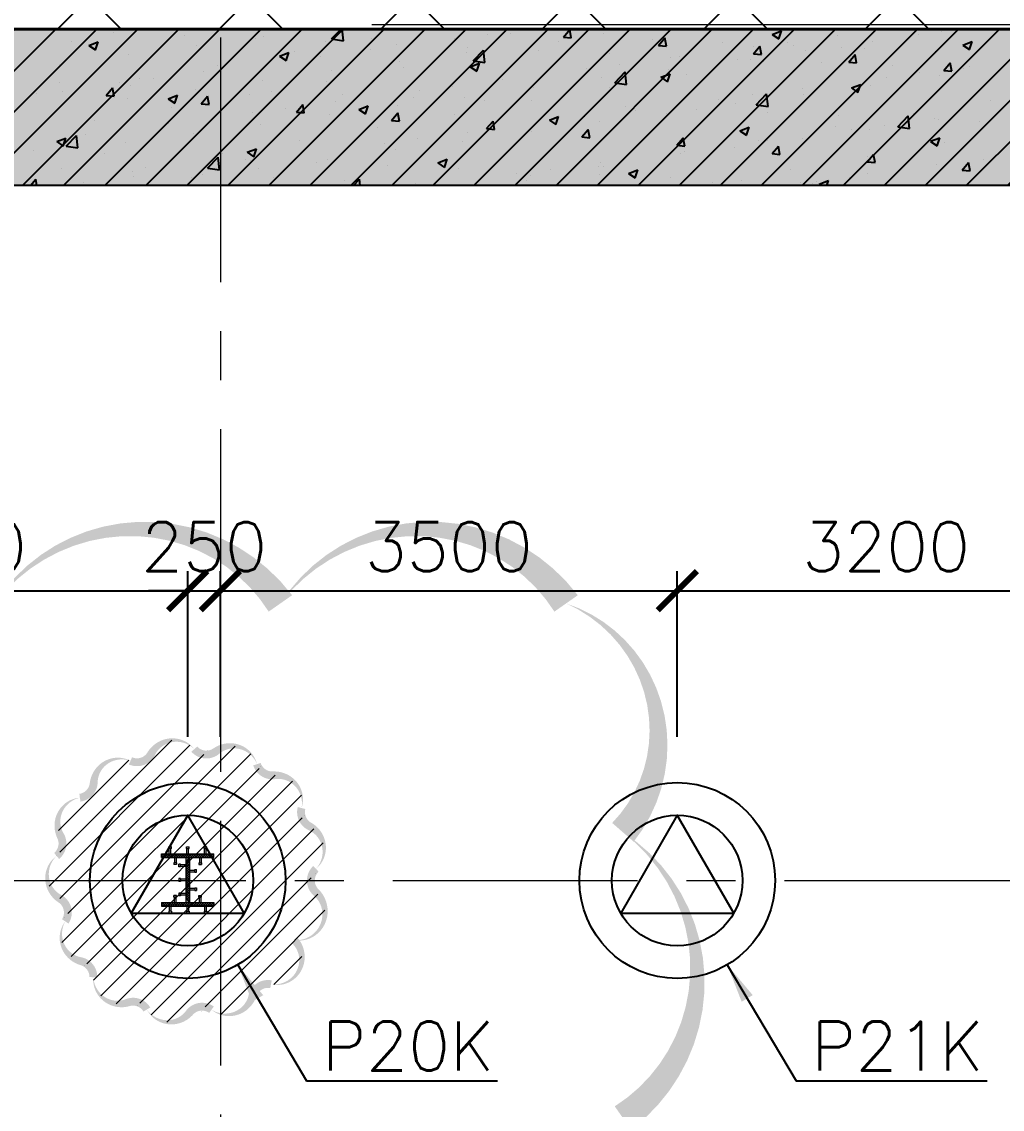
# Model space of a CAD drawing. Header units: millimetres. Extents: x -346728 to 1320345, y -537202 to -385966.
# Drawn here: x 205017 to 212528, y -418418 to -410089 of the extents above; entities that cross this region are included whole.
import ezdxf
from ezdxf.xclip import XClip

# ---------------------------------------------------------------- set-up
doc = ezdxf.new("R2010")
doc.units = ezdxf.units.MM
doc.header["$LTSCALE"] = 100
doc.header["$XCLIPFRAME"] = 2
doc.linetypes.add('DASHED2', pattern=[0.375, 0.25, -0.125])
doc.linetypes.add('X1326_GLB$0$CENTER', pattern=[2, 1.25, -0.25, 0.25, -0.25])
for name, color, linetype, lineweight in [('0 T TEXT', 7, 'Continuous', 13), ('A-giao thong', 8, 'Continuous', 15), ('KCMANH', 8, 'Continuous', 13), ('KINGPOST', 5, 'Continuous', 20), ('X1326_GLB$0$A-tim', 8, 'X1326_GLB$0$CENTER', 9)]:
    doc.layers.add(name, color=color, linetype=linetype, lineweight=lineweight)
doc.layers.add('CL load', color=1, linetype='Continuous', plot=False)
for name, color, linetype in [('hach', 253, 'Continuous'), ('PILE MARK', 8, 'Continuous'), ('PL', 3, 'Continuous'), ('W2', 4, 'Continuous'), ('XR_1326_csPL$0$hach', 253, 'Continuous'), ('XR_1326_csPL$0$W2', 4, 'Continuous')]:
    doc.layers.add(name, color=color, linetype=linetype)
doc.styles.add('simplex', font='simplex.shx')
doc.styles.add('TOAN - FONT ARIAL', font='Arial_1.ttf', dxfattribs={"width": 0.8})
doc.dimstyles.new('100', dxfattribs={"dimscale": 150, "dimtxt": 2.5, "dimasz": 2, "dimexe": 1, "dimexo": 1, "dimgap": 1, "dimtad": 1, "dimdec": 0, "dimzin": 0, "dimdsep": 46, "dimtxsty": 'simplex', "dimblk": 'ARCHTICK', "dimcen": 1, "dimdle": 1, "dimclrd": 256, "dimclre": 256, "dimclrt": 6, "dimadec": 0, "dimazin": 0, "dimtfac": 1, "dimtdec": 0, "dimtix": 1, "dimtmove": 2, "dimatfit": 3, "dimfxl": 1, "dimtolj": 1, "dimtzin": 0, "dimarcsym": 0})
doc.dimstyles.new('KC1-5 3', dxfattribs={"dimscale": 400, "dimtxt": 2, "dimasz": 1, "dimexe": 1, "dimexo": 0, "dimgap": 0.5, "dimtad": 1, "dimdec": 0, "dimlfac": 0.041667, "dimzin": 0, "dimdsep": 46, "dimtxsty": 'TOAN - FONT ARIAL', "dimblk": 'ARCHTICK', "dimcen": 1, "dimdle": 1, "dimclrd": 7, "dimclre": 7, "dimclrt": 7, "dimadec": 0, "dimazin": 0, "dimtfac": 1, "dimtdec": 0, "dimtix": 1, "dimtmove": 2, "dimatfit": 3, "dimfxl": 750, "dimtvp": 0.833333, "dimtolj": 1, "dimtzin": 0, "dimarcsym": 0})
pattern_1 = [(45, (188543.33, 11377564.439), (-8.980256121, 8.980256121), []), (135, (188543.33, 11377564.439), (-8.980256121, -8.980256121), [])]

# ---------------------------------------------------------------- blocks, each defined once
blk = doc.blocks.new('_ArchTick')
at = {"color": 0, "linetype": 'ByBlock', "const_width": 0.15}
blk.add_lwpolyline([(-0.5, -0.5), (0.5, 0.5)], dxfattribs=at)
blk = doc.blocks.new('*D341')
at = {"layer": 'CL load', "lineweight": -2, "transparency": 16777216}
for p, q in [((202538.5, -415566.6), (202538.5, -414296.7)), ((206288.5, -415566.6), (206288.5, -414296.7)), ((202388.5, -414446.7), (206438.5, -414446.7))]:
    blk.add_line(p, q, dxfattribs=at)
at = {"layer": 'DEFPOINTS', "color": 0, "transparency": 16777216}
for p in [(206288.5, -414446.7), (202538.5, -415716.6, 0), (206288.5, -415716.6)]:
    blk.add_point(p, dxfattribs=at)
at = {"layer": 'CL load', "lineweight": -2, "transparency": 16777216, "xscale": 300, "yscale": 300, "zscale": 300, "rotation": 180}
blk.add_blockref('_ArchTick', (202538.5, -414446.7), dxfattribs=at)
at = {"layer": 'CL load', "lineweight": -2, "transparency": 16777216, "xscale": 300, "yscale": 300, "zscale": 300}
blk.add_blockref('_ArchTick', (206288.5, -414446.7), dxfattribs=at)
at = {"layer": 'CL load', "color": 6, "transparency": 16777216, "insert": (204413.5, -414109.2), "char_height": 375, "attachment_point": 5, "style": 'simplex'}
blk.add_mtext('\\A1;3750', dxfattribs=at)
blk = doc.blocks.new('*D342')
at = {"layer": 'CL load', "lineweight": -2, "transparency": 16777216}
for p, q in [((206288.5, -415566.6), (206288.5, -414296.7)), ((206538.5, -415566.6), (206538.5, -414296.7)), ((206288.5, -414446.7), (205988.5, -414446.7)), ((206288.5, -414446.7), (206538.5, -414446.7)), ((206538.5, -414446.7), (206838.5, -414446.7))]:
    blk.add_line(p, q, dxfattribs=at)
at = {"layer": 'DEFPOINTS', "color": 0, "transparency": 16777216}
for p in [(206538.5, -414446.7), (206288.5, -415716.6, 0), (206538.5, -415716.6, 0)]:
    blk.add_point(p, dxfattribs=at)
at = {"layer": 'CL load', "lineweight": -2, "transparency": 16777216, "xscale": 300, "yscale": 300, "zscale": 300}
blk.add_blockref('_ArchTick', (206288.5, -414446.7), dxfattribs=at)
at = {"layer": 'CL load', "lineweight": -2, "transparency": 16777216, "xscale": 300, "yscale": 300, "zscale": 300, "rotation": 180}
blk.add_blockref('_ArchTick', (206538.5, -414446.7), dxfattribs=at)
at = {"layer": 'CL load', "color": 6, "transparency": 16777216, "insert": (206413.5, -414109.2), "char_height": 375, "attachment_point": 5, "style": 'simplex'}
blk.add_mtext('\\A1;250', dxfattribs=at)
blk = doc.blocks.new('*D343')
at = {"layer": 'CL load', "lineweight": -2, "transparency": 16777216}
for p, q in [((206538.5, -415566.6), (206538.5, -414296.7)), ((210038.5, -415566.6), (210038.5, -414296.7)), ((206388.5, -414446.7), (210188.5, -414446.7))]:
    blk.add_line(p, q, dxfattribs=at)
at = {"layer": 'DEFPOINTS', "color": 0, "transparency": 16777216}
for p in [(210038.5, -414446.7), (206538.5, -415716.6, 0), (210038.5, -415716.6, 0)]:
    blk.add_point(p, dxfattribs=at)
at = {"layer": 'CL load', "lineweight": -2, "transparency": 16777216, "xscale": 300, "yscale": 300, "zscale": 300, "rotation": 180}
blk.add_blockref('_ArchTick', (206538.5, -414446.7), dxfattribs=at)
at = {"layer": 'CL load', "lineweight": -2, "transparency": 16777216, "xscale": 300, "yscale": 300, "zscale": 300}
blk.add_blockref('_ArchTick', (210038.5, -414446.7), dxfattribs=at)
at = {"layer": 'CL load', "color": 6, "transparency": 16777216, "insert": (208288.5, -414109.2), "char_height": 375, "attachment_point": 5, "style": 'simplex'}
blk.add_mtext('\\A1;3500', dxfattribs=at)
blk = doc.blocks.new('*D344')
at = {"layer": 'CL load', "lineweight": -2, "transparency": 16777216}
for p, q in [((210038.5, -415566.6), (210038.5, -414296.7)), ((213238.6, -415566.6), (213238.6, -414296.7)), ((209888.5, -414446.7), (213388.6, -414446.7))]:
    blk.add_line(p, q, dxfattribs=at)
at = {"layer": 'DEFPOINTS', "color": 0, "transparency": 16777216}
for p in [(213238.6, -414446.7), (210038.5, -415716.6, 0), (213238.6, -415716.6)]:
    blk.add_point(p, dxfattribs=at)
at = {"layer": 'CL load', "lineweight": -2, "transparency": 16777216, "xscale": 300, "yscale": 300, "zscale": 300, "rotation": 180}
blk.add_blockref('_ArchTick', (210038.5, -414446.7), dxfattribs=at)
at = {"layer": 'CL load', "lineweight": -2, "transparency": 16777216, "xscale": 300, "yscale": 300, "zscale": 300}
blk.add_blockref('_ArchTick', (213238.6, -414446.7), dxfattribs=at)
at = {"layer": 'CL load', "color": 6, "transparency": 16777216, "insert": (211638.5, -414109.2), "char_height": 375, "attachment_point": 5, "style": 'simplex'}
blk.add_mtext('\\A1;3200', dxfattribs=at)
blk = doc.blocks.new('LVL-KHUNGTEN')
blk.add_lwpolyline([(61072.9, 41092.8), (119123.5, 41092.8), (119123.5, 61.9), (61072.9, 61.9)], close=True)
blk = doc.blocks.new('mb duong hh')
at = {"layer": '0 T TEXT', "color": 8, "linetype": 'DASHED2', "ltscale": 300}
blk.add_lwpolyline([(75940.4, 34596), (80501.3, 41668.4), (80490.6, 88860.9), (75484.3, 93867.7), (-20031.1, 93859.7), (-33609.9, 75885.4), (-26182.1, 55954.7), (-6300, 2611.9), (0, 0)], close=True, dxfattribs=at)
blk = doc.blocks.new('MB HANG RAO TAM')
h = blk.add_hatch()
h.set_pattern_fill('ANSI37', color=8, scale=7000, style=0)
h.set_pattern_definition([(45, (527887.4, 631399.9), (-618.7184, 618.7184), []), (135, (527887.4, 631399.9), (-618.7184, -618.7184), [])])
h.paths.add_polyline_path([(89794.4, 74797.3), (94796.1, 69797.5), (94804.4, 22611.4), (90245.7, 15544.4), (52522.9, -1634.2), (34323.7, -9922), (14325.3, -19029.1), (8025.5, -16417.2), (-19266.6, 56832.4), (-5687.5, 74797.3), (41806.4, 74797.3), (65796.9, 74797.3)], flags=16)
h.paths.add_polyline_path([(-17292.9, 40146.4), (-15159.6, 40937.9), (-12777.2, 34516.3), (-15127.1, 33730), (-10493, 20001.4), (4783.5, -19372.9), (12547.7, -21453), (91489.9, 14752.5), (95487.5, 20873.6), (95619.7, 46027.1), (95769.8, 74597), (91824.5, 78101.1), (52350.1, 76925.8), (14008, 75822.4), (-9258.6, 75871.1), (-23843.7, 71026.8), (-24251.1, 60760)])
at = {"layer": 'XR_1326_csPL$0$W2', "color": 7, "ltscale": 0.5, "elevation": 0}
blk.add_lwpolyline([(8025.5, -16417.2), (14325.3, -19029.1), (90245.7, 15544.4), (94804.4, 22611.4), (94796.1, 69797.5), (89794.4, 74797.3), (-5687.5, 74797.3), (-19266.6, 56832.4)], close=True, dxfattribs=at)
blk = doc.blocks.new('KP50 TOI SAN L1')
at = {"ltscale": 0.1}
h = blk.add_hatch(color=3, dxfattribs=at)
h.dxf.hatch_style = 1
h.paths.add_polyline_path([(14.4, 171.2), (-14.4, 171.2), (-14.4, 142.4)])
h.paths.add_polyline_path([(-14.4, -142.4), (-14.4, -171.2), (14.4, -171.2)])
at = {"layer": 'KCMANH', "linetype": 'ByBlock'}
h = blk.add_hatch(dxfattribs=at)
h.set_pattern_fill('ANSI37', color=3, scale=4, style=0)
h.set_pattern_definition(pattern_1)
h.paths.add_polyline_path([(-200, 200), (-200, 171.2), (200, 171.2), (200, 200)])
h = blk.add_hatch(dxfattribs=at)
h.set_pattern_fill('ANSI37', color=3, scale=4, style=0)
h.set_pattern_definition([(45, (188728.93, 11377564.439), (-8.980256121, 8.980256121), []), (135, (188728.93, 11377564.439), (-8.980256121, -8.980256121), [])])
h.paths.add_polyline_path([(14.4, 171.2), (-14.4, 142.4), (-14.4, -142.4), (14.4, -171.2)])
h = blk.add_hatch(dxfattribs=at)
h.set_pattern_fill('ANSI37', color=3, scale=4, style=0)
h.set_pattern_definition(pattern_1)
h.paths.add_polyline_path([(-200, -171.2), (-200, -200), (200, -200), (200, -171.2)])
for p, q in [((-125.2, 252.8), (-146, 252.8)), ((-146, 240), (-146, 252.8)), ((-125.2, 240), (-125.2, 252.8)), ((-10.4, 252.8), (10.4, 252.8)), ((-10.4, 240), (-10.4, 252.8)), ((10.4, 240), (10.4, 252.8)), ((125.2, 252.8), (146, 252.8)), ((125.2, 240), (125.2, 252.8)), ((146, 240), (146, 252.8)), ((-125.2, 240), (-146, 240)), ((-142, 200), (-142, 240)), ((-129.2, 200), (-129.2, 240)), ((-102, 171.2), (-102, 131.2)), ((-89.2, 171.2), (-89.2, 131.2)), ((-10.4, 240), (10.4, 240)), ((-6.4, 200), (-6.4, 240)), ((6.4, 200), (6.4, 240)), ((89.2, 171.2), (89.2, 131.2)), ((102, 171.2), (102, 131.2)), ((125.2, 240), (146, 240)), ((129.2, 200), (129.2, 240)), ((142, 200), (142, 240)), ((-85.2, 131.2), (-106, 131.2)), ((-106, 131.2), (-106, 118.4)), ((-85.2, 118.4), (-106, 118.4)), ((-85.2, 131.2), (-85.2, 118.4)), ((-67.2, 99.6), (-67.2, 120.4)), ((-54.4, 120.4), (-67.2, 120.4)), ((-54.4, 99.6), (-67.2, 99.6)), ((-54.4, 99.6), (-54.4, 120.4)), ((-14.4, 116.4), (-54.4, 116.4)), ((-14.4, 103.6), (-54.4, 103.6)), ((85.2, 131.2), (106, 131.2)), ((85.2, 131.2), (85.2, 118.4)), ((85.2, 118.4), (106, 118.4)), ((106, 131.2), (106, 118.4)), ((-67.2, 10.4), (-67.2, -10.4)), ((-54.4, 10.4), (-67.2, 10.4)), ((-54.4, 10.4), (-54.4, -10.4)), ((-14.4, 6.4), (-54.4, 6.4)), ((14.4, 76.4), (54.4, 76.4)), ((14.4, 63.6), (54.4, 63.6)), ((54.4, 59.6), (54.4, 80.4)), ((54.4, 80.4), (67.2, 80.4)), ((54.4, 59.6), (67.2, 59.6)), ((67.2, 59.6), (67.2, 80.4)), ((-54.4, -10.4), (-67.2, -10.4)), ((-14.4, -6.4), (-54.4, -6.4)), ((14.4, -63.6), (54.4, -63.6)), ((14.4, -76.4), (54.4, -76.4)), ((54.4, -59.6), (54.4, -80.4)), ((54.4, -59.6), (67.2, -59.6)), ((54.4, -80.4), (67.2, -80.4)), ((67.2, -59.6), (67.2, -80.4)), ((-85.2, -118.4), (-106, -118.4)), ((-106, -131.2), (-106, -118.4)), ((-85.2, -131.2), (-106, -131.2)), ((-102, -171.2), (-102, -131.2)), ((-89.2, -171.2), (-89.2, -131.2)), ((-85.2, -131.2), (-85.2, -118.4)), ((-67.2, -99.6), (-67.2, -120.4)), ((-54.4, -99.6), (-67.2, -99.6)), ((-54.4, -120.4), (-67.2, -120.4)), ((-54.4, -99.6), (-54.4, -120.4)), ((-14.4, -103.6), (-54.4, -103.6)), ((-14.4, -116.4), (-54.4, -116.4)), ((85.2, -118.4), (106, -118.4)), ((85.2, -131.2), (85.2, -118.4)), ((85.2, -131.2), (106, -131.2)), ((89.2, -171.2), (89.2, -131.2)), ((102, -171.2), (102, -131.2)), ((106, -131.2), (106, -118.4)), ((-125.2, -240), (-146, -240)), ((-146, -240), (-146, -252.8)), ((-142, -200), (-142, -240)), ((-129.2, -200), (-129.2, -240)), ((-125.2, -240), (-125.2, -252.8)), ((-10.4, -240), (10.4, -240)), ((-10.4, -240), (-10.4, -252.8)), ((-6.4, -200), (-6.4, -240)), ((6.4, -200), (6.4, -240)), ((10.4, -240), (10.4, -252.8)), ((125.2, -240), (146, -240)), ((125.2, -240), (125.2, -252.8)), ((129.2, -200), (129.2, -240)), ((142, -200), (142, -240)), ((146, -240), (146, -252.8)), ((-125.2, -252.8), (-146, -252.8)), ((-10.4, -252.8), (10.4, -252.8)), ((125.2, -252.8), (146, -252.8))]:
    blk.add_line(p, q, dxfattribs=at)
at = {"layer": 'KCMANH', "color": 3, "linetype": 'ByBlock'}
blk.add_line((-200, 200), (200, 200), dxfattribs=at)
at = {"layer": 'KINGPOST', "color": 3, "linetype": 'ByBlock'}
for p, q in [((-200, 171.2), (-200, 200)), ((-200, 171.2), (200, 171.2)), ((-14.4, 171.2), (-14.4, -171.2)), ((-14.4, 142.4), (14.4, 171.2)), ((14.4, 171.2), (14.4, -171.2)), ((200, 171.2), (200, 200)), ((-14.4, -142.4), (14.4, -171.2)), ((-200, -171.2), (200, -171.2)), ((-200, -171.2), (-200, -200)), ((-200, -200), (200, -200)), ((200, -171.2), (200, -200))]:
    blk.add_line(p, q, dxfattribs=at)
at = {"layer": 'KINGPOST', "color": 6, "linetype": 'ByBlock'}
blk.add_lwpolyline([(-14.4, 0), (14.4, 0)], dxfattribs=at)
blk = doc.blocks.new('B1 Kingpost Layout Plan1')
at = {"layer": 'KCMANH', "linetype": 'ByBlock'}
blk.add_blockref('KP50 TOI SAN L1', (55924.8, -1896.4, 0), dxfattribs=at)

msp = doc.modelspace()

# ---------------------------------------------------------------- hatches: boundary and pattern name
at = {"ltscale": 0.1}
h = msp.add_hatch(color=3, dxfattribs=at)
h.dxf.hatch_style = 1
h.paths.add_polyline_path([(206302.9, -416495.4), (206274.1, -416495.4), (206274.1, -416524.2)])
h.paths.add_polyline_path([(206274.1, -416809), (206274.1, -416837.8), (206302.9, -416837.8)])
at = {"layer": 'A-giao thong', "transparency": 33554572}
h = msp.add_hatch(dxfattribs=at)
h.set_pattern_fill('ANSI31', color=256, scale=1000)
h.set_pattern_definition([(45, (167939.53, -513923.21), (-88.38835, 88.38835), [])])
edge = h.paths.add_edge_path()
edge.add_arc((207133.6, -416430.9), 200.1, 313.189, 423.189)
edge.add_arc((207279.4, -416142.4), 123.2, 165.32463, 243.189, ccw=False)
edge.add_arc((206966.5, -416060.4), 200.3, 345.32463, 455.32463)
edge.add_arc((206936.4, -415738.3), 123.2, 197.45235, 275.32463, ccw=False)
edge.add_arc((206627.9, -415835.3), 200.2, 17.45235, 127.45235)
edge.add_arc((206431.2, -415578.5), 123.2, 221.33742, 307.45235, ccw=False)
edge.add_arc((206186.2, -415794.1), 203.2, 41.33742, 151.33742)
edge.add_arc((205899.8, -415637.5), 123.2, 245.97207, 331.33742, ccw=False)
edge.add_arc((205768.1, -415933), 200.3, 65.97207, 175.97207)
edge.add_arc((205445.5, -415910.2), 123.2, 278.09941, 355.97207, ccw=False)
edge.add_arc((205491, -416230.5), 200.3, 98.09941, 208.09941)
edge.add_arc((205205.7, -416382.9), 123.2, -50.51419, 28.09941, ccw=False)
edge.add_arc((205411.6, -416632.8), 200.7, 129.48581, 239.48581)
edge.add_arc((205247.2, -416911.8), 123.2, -33.38585, 59.48581, ccw=False)
edge.add_arc((205517.1, -417089.7), 200.1, 146.61415, 256.61415)
edge.add_arc((205442.3, -417404.2), 123.2, -1.25134, 76.61415, ccw=False)
edge.add_arc((205765.7, -417411.3), 200.3, 178.74866, 288.74866)
edge.add_arc((205869.7, -417717.6), 123.2, 30.87684, 108.74866, ccw=False)
edge.add_arc((206147.3, -417551.6), 200.2, 210.87684, 320.87684)
edge.add_arc((206398.2, -417755.7), 123.2, 54.01227, 140.87684, ccw=False)
edge.add_arc((206589.9, -417491.7), 203.1, 234.01227, 344.01227)
edge.add_arc((206903.6, -417581.6), 123.2, 79.39644, 164.01227, ccw=False)
edge.add_arc((206963.1, -417263.6), 200.3, 259.39644, 404.1286)
edge.add_arc((207128, -416913.3), 212, 264.27964, 407.39823)
edge.add_arc((207354.9, -416666.6), 123.2, 133.189, 227.39823, ccw=False)
at = {"layer": 'hach'}
h = msp.add_hatch(dxfattribs=at)
h.set_pattern_fill('ANSI31', color=256, scale=70)
h.set_pattern_definition([(45, (121918.56, -508591.22), (-157.15448, 157.15448), [])])
h.paths.add_polyline_path([(142200.7, -410142.2), (128621.2, -428107.5), (155914.1, -501359), (162214.1, -503970.9), (238136.4, -469396.6), (242695.2, -462329.4), (242687.2, -415142.7), (237685.1, -410142.2)])
h.paths.add_polyline_path([(142797.9, -411342.2), (129975.7, -428305.7), (156856.2, -500450.6), (162191.6, -502662.6), (237318.8, -468450.4), (241495.1, -461976.1), (241487, -415639.4), (237188.2, -411342.2)], flags=16)
h = msp.add_hatch(dxfattribs=at)
h.set_pattern_fill('AR-CONC', color=256, scale=4)
h.set_pattern_definition([(50, (121918.56, -508591.2), (728.7387, -63.7563), [76.2, -838.2]), (355, (121918.56, -508591.2), (-140.9737, 764.2274), [60.96, -670.5623]), (100.45144, (121979.3, -508596.54), (587.765, 700.471), [64.76, -712.361]), (46.1842, (121918.6, -508388), (1084.316, -168.1693), [114.3, -1257.3]), (96.63556, (122008.9, -508402), (949.6165, 989.7045), [97.14, -1068.5424]), (351.18415, (121918.6, -508388), (949.6165, 989.7045), [91.44, -1005.839]), (21, (122020.16, -508438.8), (606.4576, -409.0608), [76.2, -838.2]), (326, (122020.16, -508438.8), (247.208, 736.752), [60.96, -670.56]), (71.45144, (122070.7, -508472.9), (853.6657, 327.691), [64.76, -712.3598]), (37.5, (121918.56, -508591.22), (12.3544, 338.22016), [0, -662.432, 0, -680.72, 0, -673.1]), (7.5, (121918.56, -508591.22), (267.27865, 400.7223), [0, -388.112, 0, -647.192, 0, -256.54]), (327.5, (121692, -508591.22), (542.3624, -22.91498), [0, -254, 0, -792.48, 0, -1051.56]), (317.5, (121590.4, -508591.2), (592.5167, 101.706), [0, -330.2, 0, -526.288, 0, -746.76])])
h.paths.add_polyline_path([(142200.7, -410142.2), (128621.2, -428107.5), (155914.1, -501359), (162214.1, -503970.9), (238136.4, -469396.6), (242695.2, -462329.4), (242687.2, -415142.7), (237685.1, -410142.2)])
h.paths.add_polyline_path([(142797.9, -411342.2), (129975.7, -428305.7), (156856.2, -500450.6), (162191.6, -502662.6), (237318.8, -468450.4), (241495.1, -461976.1), (241487, -415639.4), (237188.2, -411342.2)], flags=16)

# ---------------------------------------------------------------- linework, layer by layer
at = {"elevation": -1404.9}
msp.add_lwpolyline([(182924.9, -414544, 0, 218.9, -0.520567), (185113.4, -414544, 0, 218.9, -0.520567), (187301.9, -414544, 0, 218.9, -0.520567), (189490.4, -414544, 0, 218.9, -0.520567), (191678.9, -414544, 0, 218.9, -0.520567), (193867.4, -414544, 0, 218.9, -0.520567), (196055.9, -414544, 0, 218.9, -0.520567), (198244.5, -414544, 0, 218.9, -0.520567), (200433, -414544, 0, 218.9, -0.520567), (202621.5, -414544, 0, 218.9, -0.520567), (204810, -414544, 0, 218.9, -0.520567), (206998.5, -414544, 0, 218.9, -0.520567), (209187, -414544, 0, 218.9, -0.520567), (209622.4, -416297.2, 0, 218.9, -0.520567), (209622.4, -418485.7, 0, 218.9, -0.520567), (209622.4, -420674.2, 0, 218.9, -0.520567), (209622.4, -422862.7, 0, 218.9, -0.520567), (209622.4, -425051.2, 0, 218.9, -0.520567), (209622.4, -427239.7, 0, 218.9, -0.520567), (209622.4, -429428.2, 0, 218.9, -0.520567)], format="xyseb", dxfattribs=at)
at = {"color": 5, "elevation": -2718.3}
msp.add_lwpolyline([(207270.6, -416576.8, 0, 60, 0.520567), (207223.9, -416252.3, 60, 60, -0.353453), (207160.3, -416111.2, 0, 60, 0.520567), (206947.9, -415860.9, 60, 60, -0.353492), (206818.9, -415775.2, 0, 60, 0.520567), (206506.1, -415676.3, 60, 60, -0.39449), (206338.7, -415659.9, 0, 60, 0.520567), (206007.9, -415696.6, 60, 60, -0.390715), (205849.6, -415750, 0, 60, 0.520567), (205568.3, -415918.9, 60, 60, -0.353493), (205462.8, -416032.2, 0, 60, 0.520567), (205314.3, -416324.9, 60, 60, -0.357135), (205284, -416478, 0, 60, 0.520567), (205309.7, -416805.7, 60, 60, -0.428971), (205350, -416979.6, 0, 60, 0.520567), (205470.8, -417284.4, 60, 60, -0.353458), (205565.4, -417406.9, 0, 60, 0.520567), (205830.1, -417601, 60, 60, -0.353489), (205975.4, -417654.4, 0, 60, 0.520567), (206302.6, -417678, 60, 60, -0.398275), (206470.5, -417656, 0, 60, 0.520567), (206785.2, -417547.6, 60, 60, -0.38695), (206926.3, -417460.5, 0, 60, 0.731435), (207106.9, -417124.2, 0, 60, 0.720683), (207271.5, -416757.2, 60, 60, -0.435898)], format="xyseb", close=True, dxfattribs=at)
at = {"layer": 'PL', "elevation": -1404.9}
for points in [[(205855.5, -416916.6), (206721.5, -416916.6), (206288.5, -416166.6)], [(205855.5, -416916.6), (206721.5, -416916.6), (206288.5, -416166.6)], [(209605.5, -416916.6), (210471.5, -416916.6), (210038.5, -416166.6)], [(209605.5, -416916.6), (210471.5, -416916.6), (210038.5, -416166.6)]]:
    msp.add_lwpolyline(points, close=True, dxfattribs=at)
at = {"layer": 'PL'}
for centre, radius in [((206288.5, -416666.6, -1404.9), 750), ((206288.5, -416666.6, -1404.9), 750), ((210038.5, -416666.6, -1404.9), 750), ((210038.5, -416666.6, -1404.9), 750), ((206288.5, -416666.6, -1404.9), 500), ((206288.5, -416666.6, -1404.9), 500), ((210038.5, -416666.6, -1404.9), 500), ((210038.5, -416666.6, -1404.9), 500)]:
    msp.add_circle(centre, radius, dxfattribs=at)
at = {"layer": 'W2', "ltscale": 0.5, "elevation": -1404.9}
for points in [[(142200.7, -410142.2), (128621.2, -428107.5), (155914.1, -501359), (162214.1, -503970.9), (238136.4, -469396.6), (242695.2, -462329.4), (242686.9, -415142.1), (237685.1, -410142.2)], [(142797.9, -411342.2), (129975.7, -428305.7), (156856.2, -500450.6), (162191.6, -502662.6), (237318.8, -468450.4), (241495.1, -461976.1), (241487, -415639.4), (237188.2, -411342.2)]]:
    msp.add_lwpolyline(points, close=True, dxfattribs=at)
at = {"layer": 'X1326_GLB$0$A-tim', "ltscale": 15}
for p, q in [((206538.5, -398208.6, -1404.9), (206538.5, -512162.7, -1404.9)), ((120859.5, -416666.6, -1404.9), (255546, -416666.6, -1404.9))]:
    msp.add_line(p, q, dxfattribs=at)
at = {"layer": 'XR_1326_csPL$0$hach', "color": 250}
for p, q in [((204080.8, -411342.2, -1404.9), (205280.8, -410142.2, -1404.9)), ((204395.1, -411342.2, -1404.9), (205595.1, -410142.2, -1404.9)), ((204709.4, -411342.2, -1404.9), (205909.4, -410142.2, -1404.9)), ((205023.7, -411342.2, -1404.9), (206223.7, -410142.2, -1404.9)), ((205178, -410152, -1404.9), (205178, -410152, -1404.9)), ((205338, -411342.2, -1404.9), (206538, -410142.2, -1404.9)), ((205652.3, -411342.2, -1404.9), (206852.3, -410142.2, -1404.9)), ((205720.4, -410174.9, -1404.9), (205720.4, -410174.9, -1404.9)), ((205966.6, -411342.2, -1404.9), (207166.6, -410142.2, -1404.9)), ((206036.5, -410154.2, -1404.9), (206036.5, -410154.2, -1404.9)), ((206262.8, -410197.8, -1404.9), (206262.8, -410197.8, -1404.9)), ((206281, -411342.2, -1404.9), (207481, -410142.2, -1404.9)), ((206595.3, -411342.2, -1404.9), (207795.3, -410142.2, -1404.9)), ((206805.1, -410220.7, -1404.9), (206805.1, -410220.7, -1404.9)), ((206871.1, -410202.1, -1404.9), (206871.1, -410202.1, -1404.9)), ((206909.6, -411342.2, -1404.9), (208109.6, -410142.2, -1404.9)), ((207223.9, -411342.2, -1404.9), (208423.9, -410142.2, -1404.9)), ((207390.8, -410219.8, -1404.9), (207465.3, -410142.2, -1404.9)), ((207390.8, -410219.8, -1404.9), (207481.1, -410233.8, -1404.9)), ((207481.1, -410233.8, -1404.9), (207470.5, -410142.2, -1404.9)), ((207538.2, -411342.2, -1404.9), (208738.2, -410142.2, -1404.9)), ((207700, -410218.1, -1404.9), (207700, -410218.1, -1404.9)), ((207852.5, -411342.2, -1404.9), (209052.5, -410142.2, -1404.9)), ((208166.8, -411342.2, -1404.9), (209366.8, -410142.2, -1404.9)), ((208218, -410153, -1404.9), (208218, -410153, -1404.9)), ((208330.8, -410217.7, -1404.9), (208330.8, -410217.7, -1404.9)), ((208437.1, -410143.6, -1404.9), (208438.3, -410142.2, -1404.9)), ((208437.1, -410143.6, -1404.9), (208497.8, -410148.9, -1404.9)), ((208481.1, -411342.2, -1404.9), (209681.1, -410142.2, -1404.9)), ((208497.8, -410148.9, -1404.9), (208496.6, -410142.2, -1404.9)), ((208585.1, -410184.2, -1404.9), (208585.1, -410184.2, -1404.9)), ((208760.4, -410175.9, -1404.9), (208760.4, -410175.9, -1404.9)), ((208795.4, -411342.2, -1404.9), (209995.4, -410142.2, -1404.9)), ((209109.7, -411342.2, -1404.9), (210309.7, -410142.2, -1404.9)), ((209165.9, -410207.3, -1404.9), (209214.8, -410149, -1404.9)), ((209165.9, -410207.3, -1404.9), (209226.6, -410212.7, -1404.9)), ((209226.6, -410212.7, -1404.9), (209214.8, -410149, -1404.9)), ((209302.7, -410198.8, -1404.9), (209302.7, -410198.8, -1404.9)), ((209424, -411342.2, -1404.9), (210624, -410142.2, -1404.9)), ((209470.6, -410179.8, -1404.9), (209470.6, -410179.8, -1404.9)), ((209738.4, -411342.2, -1404.9), (210938.4, -410142.2, -1404.9)), ((209845.1, -410221.7, -1404.9), (209845.1, -410221.7, -1404.9)), ((209894.6, -410271.1, -1404.9), (209943.6, -410212.7, -1404.9)), ((209955.3, -410276.4, -1404.9), (209943.6, -410212.7, -1404.9)), ((210052.7, -411342.2, -1404.9), (211252.7, -410142.2, -1404.9)), ((210367, -411342.2, -1404.9), (211567, -410142.2, -1404.9)), ((210681.3, -411342.2, -1404.9), (211881.3, -410142.2, -1404.9)), ((210765.9, -410186.7, -1404.9), (210837.1, -410159.4, -1404.9)), ((210765.9, -410186.8, -1404.9), (210816.4, -410220.9, -1404.9)), ((210816.4, -410220.9, -1404.9), (210837, -410159.5, -1404.9)), ((210995.6, -411342.2, -1404.9), (212195.6, -410142.2, -1404.9)), ((211264.2, -410197, -1404.9), (211264.2, -410197, -1404.9)), ((211309.9, -411342.2, -1404.9), (212509.9, -410142.2, -1404.9)), ((211624.2, -411342.2, -1404.9), (212824.2, -410142.2, -1404.9)), ((211886.6, -410186.5, -1404.9), (211886.6, -410186.5, -1404.9)), ((211938.5, -411342.2, -1404.9), (213138.5, -410142.2, -1404.9)), ((212061.7, -410164.1, -1404.9), (212061.7, -410164.1, -1404.9)), ((212252.8, -411342.2, -1404.9), (213452.8, -410142.2, -1404.9)), ((205394.8, -410238.6, -1404.9), (205394.8, -410238.6, -1404.9)), ((205531.9, -410270.3, -1404.9), (205603, -410243, -1404.9)), ((205531.9, -410270.4, -1404.9), (205582.4, -410304.5, -1404.9)), ((205582.4, -410304.5, -1404.9), (205603, -410243.1, -1404.9)), ((206357.9, -410267.1, -1404.9), (206357.9, -410267.1, -1404.9)), ((207347.5, -410243.6, -1404.9), (207347.5, -410243.6, -1404.9)), ((207689.1, -410302.1, -1404.9), (207689.1, -410302.1, -1404.9)), ((207889.9, -410266.5, -1404.9), (207889.9, -410266.5, -1404.9)), ((208432.2, -410289.4, -1404.9), (208432.2, -410289.4, -1404.9)), ((208949, -410251.4, -1404.9), (208949, -410251.4, -1404.9)), ((209128.5, -410237.7, -1404.9), (209128.5, -410237.7, -1404.9)), ((209894.6, -410271.1, -1404.9), (209955.3, -410276.4, -1404.9)), ((210387.4, -410244.6, -1404.9), (210387.4, -410244.6, -1404.9)), ((210623.3, -410334.9, -1404.9), (210672.3, -410276.5, -1404.9)), ((210625.1, -410281.1, -1404.9), (210625.1, -410281.1, -1404.9)), ((210684, -410340.2, -1404.9), (210672.3, -410276.5, -1404.9)), ((210879.4, -410247.6, -1404.9), (210879.4, -410247.6, -1404.9)), ((210929.8, -410267.5, -1404.9), (210929.8, -410267.5, -1404.9)), ((211294, -410288.2, -1404.9), (211294, -410288.2, -1404.9)), ((211472.2, -410290.5, -1404.9), (211472.2, -410290.5, -1404.9)), ((211534, -410240.2, -1404.9), (211534, -410240.2, -1404.9)), ((212226, -410268.2, -1404.9), (212276.6, -410302.3, -1404.9)), ((212226.1, -410268.1, -1404.9), (212297.2, -410240.8, -1404.9)), ((212276.6, -410302.3, -1404.9), (212297.2, -410240.9, -1404.9)), ((205836.3, -410338.6, -1404.9), (205836.3, -410338.6, -1404.9)), ((206992, -410351.7, -1404.9), (207063.2, -410324.3, -1404.9)), ((206992, -410351.8, -1404.9), (207042.5, -410385.8, -1404.9)), ((207042.5, -410385.8, -1404.9), (207063.1, -410324.5, -1404.9)), ((207050, -410386.3, -1404.9), (207050, -410386.3, -1404.9)), ((207107.5, -410319.8, -1404.9), (207107.5, -410319.8, -1404.9)), ((207304.3, -410352.8, -1404.9), (207304.3, -410352.8, -1404.9)), ((208421.3, -410327.5, -1404.9), (208421.3, -410327.5, -1404.9)), ((208475.1, -410388, -1404.9), (208554.2, -410305.5, -1404.9)), ((208475.1, -410388, -1404.9), (208565.4, -410402, -1404.9)), ((208536, -410339.4, -1404.9), (208536, -410339.4, -1404.9)), ((208565.4, -410402, -1404.9), (208554.2, -410305.5, -1404.9)), ((208974.6, -410312.4, -1404.9), (208974.6, -410312.4, -1404.9)), ((209516.9, -410335.3, -1404.9), (209516.9, -410335.3, -1404.9)), ((209983.4, -410365.6, -1404.9), (209983.4, -410365.6, -1404.9)), ((210059.3, -410358.2, -1404.9), (210059.3, -410358.2, -1404.9)), ((210499.2, -410376.8, -1404.9), (210499.2, -410376.8, -1404.9)), ((210601.7, -410381.1, -1404.9), (210601.7, -410381.1, -1404.9)), ((210623.3, -410334.9, -1404.9), (210684.1, -410340.2, -1404.9)), ((211020.8, -410305.3, -1404.9), (211020.8, -410305.3, -1404.9)), ((211352.1, -410398.6, -1404.9), (211401.1, -410340.2, -1404.9)), ((211412.8, -410403.9, -1404.9), (211401, -410340.2, -1404.9)), ((212014.5, -410313.4, -1404.9), (212014.5, -410313.4, -1404.9)), ((205308.6, -410414.8, -1404.9), (205308.6, -410414.8, -1404.9)), ((206408.3, -410470.7, -1404.9), (206408.3, -410470.7, -1404.9)), ((206515, -410421.5, -1404.9), (206515, -410421.5, -1404.9)), ((207386.5, -410464.1, -1404.9), (207386.5, -410464.1, -1404.9)), ((207908.1, -410392.6, -1404.9), (207908.1, -410392.6, -1404.9)), ((207943.4, -410441.2, -1404.9), (207943.4, -410441.2, -1404.9)), ((208452.1, -410433.1, -1404.9), (208502.6, -410467.2, -1404.9)), ((208452.2, -410433, -1404.9), (208523.3, -410405.7, -1404.9)), ((208502.7, -410467.2, -1404.9), (208523.3, -410405.8, -1404.9)), ((209344.3, -410449.8, -1404.9), (209344.3, -410449.8, -1404.9)), ((209598.6, -410416.3, -1404.9), (209598.6, -410416.3, -1404.9)), ((209971.5, -410453, -1404.9), (209971.5, -410453, -1404.9)), ((210701.5, -410389.9, -1404.9), (210701.5, -410389.9, -1404.9)), ((211144, -410404, -1404.9), (211144, -410404, -1404.9)), ((211352.1, -410398.6, -1404.9), (211412.8, -410403.9, -1404.9)), ((211686.4, -410426.9, -1404.9), (211686.4, -410426.9, -1404.9)), ((212080.8, -410462.4, -1404.9), (212129.8, -410404, -1404.9)), ((212080.8, -410462.4, -1404.9), (212141.5, -410467.7, -1404.9)), ((212141.5, -410467.7, -1404.9), (212129.8, -410404, -1404.9)), ((212228.7, -410449.9, -1404.9), (212228.7, -410449.9, -1404.9)), ((212277.7, -410429.1, -1404.9), (212277.7, -410429.1, -1404.9)), ((205304, -410554.8, -1404.9), (205304, -410554.8, -1404.9)), ((205769.2, -410554.9, -1404.9), (205769.2, -410554.9, -1404.9)), ((205922.4, -410523.2, -1404.9), (205922.4, -410523.2, -1404.9)), ((206023.6, -410521.4, -1404.9), (206023.6, -410521.4, -1404.9)), ((206858.8, -410540.3, -1404.9), (206858.8, -410540.3, -1404.9)), ((207350.9, -410542.9, -1404.9), (207350.9, -410542.9, -1404.9)), ((208702.6, -410534.2, -1404.9), (208702.6, -410534.2, -1404.9)), ((209458.3, -410518, -1404.9), (209458.3, -410518, -1404.9)), ((209559.4, -410556.1, -1404.9), (209638.5, -410473.7, -1404.9)), ((209649.8, -410570.1, -1404.9), (209638.5, -410473.7, -1404.9)), ((209912.2, -410514.5, -1404.9), (209962.8, -410548.6, -1404.9)), ((209912.3, -410514.4, -1404.9), (209983.4, -410487.1, -1404.9)), ((209962.8, -410548.6, -1404.9), (209983.4, -410487.2, -1404.9)), ((210109, -410491.6, -1404.9), (210109, -410491.6, -1404.9)), ((211638.6, -410513.2, -1404.9), (211638.6, -410513.2, -1404.9)), ((211893, -410479.8, -1404.9), (211893, -410479.8, -1404.9)), ((212049.4, -410502.3, -1404.9), (212049.4, -410502.3, -1404.9)), ((205329.9, -410624.9, -1404.9), (205329.9, -410624.9, -1404.9)), ((205663.1, -410652.8, -1404.9), (205712.1, -410594.4, -1404.9)), ((205723.9, -410658.1, -1404.9), (205712.1, -410594.4, -1404.9)), ((205846.4, -410577.8, -1404.9), (205846.4, -410577.8, -1404.9)), ((206345.6, -410605.3, -1404.9), (206345.6, -410605.3, -1404.9)), ((206388.8, -410600.7, -1404.9), (206388.8, -410600.7, -1404.9)), ((206931.1, -410623.6, -1404.9), (206931.1, -410623.6, -1404.9)), ((208063.5, -410618.4, -1404.9), (208063.5, -410618.4, -1404.9)), ((208317.9, -410584.9, -1404.9), (208317.9, -410584.9, -1404.9)), ((208936.6, -410589.6, -1404.9), (208936.6, -410589.6, -1404.9)), ((209516.5, -410593.3, -1404.9), (209516.5, -410593.3, -1404.9)), ((209559.4, -410556.1, -1404.9), (209649.8, -410570.2, -1404.9)), ((210997, -410597.7, -1404.9), (210997, -410597.7, -1404.9)), ((211372.4, -410595.8, -1404.9), (211443.5, -410568.5, -1404.9)), ((211372.4, -410595.9, -1404.9), (211422.9, -410630, -1404.9)), ((211422.9, -410630, -1404.9), (211443.5, -410568.6, -1404.9)), ((211521.7, -410578.5, -1404.9), (211521.7, -410578.5, -1404.9)), ((205127.6, -410639.4, -1404.9), (205127.6, -410639.4, -1404.9)), ((205663.1, -410652.8, -1404.9), (205723.9, -410658.1, -1404.9)), ((205823.9, -410676.9, -1404.9), (205823.9, -410676.9, -1404.9)), ((206138.3, -410679.4, -1404.9), (206188.9, -410713.5, -1404.9)), ((206138.4, -410679.3, -1404.9), (206209.5, -410652, -1404.9)), ((206188.9, -410713.5, -1404.9), (206209.5, -410652.1, -1404.9)), ((206391.9, -410716.5, -1404.9), (206440.9, -410658.2, -1404.9)), ((206391.9, -410716.6, -1404.9), (206452.6, -410721.9, -1404.9)), ((206452.6, -410721.9, -1404.9), (206440.8, -410658.2, -1404.9)), ((206758.4, -410644.6, -1404.9), (206758.4, -410644.6, -1404.9)), ((207421.9, -410702.8, -1404.9), (207421.9, -410702.8, -1404.9)), ((207473.5, -410646.5, -1404.9), (207473.5, -410646.5, -1404.9)), ((208015.9, -410669.4, -1404.9), (208015.9, -410669.4, -1404.9)), ((208408.9, -410665.8, -1404.9), (208408.9, -410665.8, -1404.9)), ((208558.2, -410692.3, -1404.9), (208558.2, -410692.3, -1404.9)), ((208924, -410695, -1404.9), (208924, -410695, -1404.9)), ((209100.6, -410715.2, -1404.9), (209100.6, -410715.2, -1404.9)), ((210357.8, -410681.9, -1404.9), (210357.8, -410681.9, -1404.9)), ((210486.8, -410715, -1404.9), (210486.8, -410715, -1404.9)), ((210612.2, -410648.4, -1404.9), (210612.2, -410648.4, -1404.9)), ((210643.7, -410724.3, -1404.9), (210722.8, -410641.8, -1404.9)), ((210734.1, -410738.3, -1404.9), (210722.9, -410641.8, -1404.9)), ((211008.5, -410643.5, -1404.9), (211008.5, -410643.5, -1404.9)), ((212437.1, -410691, -1404.9), (212437.1, -410691, -1404.9)), ((205296.2, -410753, -1404.9), (205296.2, -410753, -1404.9)), ((206165.9, -410746.3, -1404.9), (206165.9, -410746.3, -1404.9)), ((206782.7, -410787, -1404.9), (206782.7, -410787, -1404.9)), ((207037.1, -410753.5, -1404.9), (207037.1, -410753.5, -1404.9)), ((207120.6, -410780.3, -1404.9), (207169.6, -410721.9, -1404.9)), ((207120.6, -410780.3, -1404.9), (207181.3, -410785.6, -1404.9)), ((207181.3, -410785.6, -1404.9), (207169.6, -410721.9, -1404.9)), ((207374.1, -410802.3, -1404.9), (207374.1, -410802.3, -1404.9)), ((207598.4, -410760.8, -1404.9), (207649, -410794.9, -1404.9)), ((207598.5, -410760.7, -1404.9), (207669.6, -410733.4, -1404.9)), ((207649, -410794.9, -1404.9), (207669.6, -410733.5, -1404.9)), ((207849.4, -410844.1, -1404.9), (207898.3, -410785.7, -1404.9)), ((207895.8, -410730.8, -1404.9), (207895.8, -410730.8, -1404.9)), ((207910.1, -410849.4, -1404.9), (207898.3, -410785.7, -1404.9)), ((208331.5, -410796.7, -1404.9), (208331.5, -410796.7, -1404.9)), ((209642.9, -410738.2, -1404.9), (209642.9, -410738.2, -1404.9)), ((209716.2, -410766.3, -1404.9), (209716.2, -410766.3, -1404.9)), ((209959.1, -410791.2, -1404.9), (209959.1, -410791.2, -1404.9)), ((210185.3, -410761.1, -1404.9), (210185.3, -410761.1, -1404.9)), ((210643.7, -410724.3, -1404.9), (210734.1, -410738.3, -1404.9)), ((210727.7, -410784, -1404.9), (210727.7, -410784, -1404.9)), ((211844.6, -410792.7, -1404.9), (211844.6, -410792.7, -1404.9)), ((205573.4, -410848, -1404.9), (205573.4, -410848, -1404.9)), ((206141.1, -410871.5, -1404.9), (206141.1, -410871.5, -1404.9)), ((206846.4, -410878.5, -1404.9), (206846.4, -410878.5, -1404.9)), ((207849.4, -410844.1, -1404.9), (207910.1, -410849.4, -1404.9)), ((208578.1, -410907.8, -1404.9), (208627.1, -410849.4, -1404.9)), ((208638.8, -410913.1, -1404.9), (208627.1, -410849.4, -1404.9)), ((209058.6, -410842.1, -1404.9), (209129.7, -410814.8, -1404.9)), ((209058.6, -410842.2, -1404.9), (209109.1, -410876.3, -1404.9)), ((209077, -410850.5, -1404.9), (209077, -410850.5, -1404.9)), ((209109.1, -410876.3, -1404.9), (209129.7, -410814.9, -1404.9)), ((209331.4, -410817, -1404.9), (209331.4, -410817, -1404.9)), ((209445.9, -410856.3, -1404.9), (209445.9, -410856.3, -1404.9)), ((211270, -410806.9, -1404.9), (211270, -410806.9, -1404.9)), ((211625.7, -410880.5, -1404.9), (211625.7, -410880.5, -1404.9)), ((211728, -410892.5, -1404.9), (211807.2, -410810, -1404.9)), ((211818.4, -410906.5, -1404.9), (211807.2, -410810, -1404.9)), ((211812.4, -410829.8, -1404.9), (211812.4, -410829.8, -1404.9)), ((212010.5, -410829.8, -1404.9), (212010.5, -410829.8, -1404.9)), ((212037, -410840.5, -1404.9), (212037, -410840.5, -1404.9)), ((212354.8, -410852.7, -1404.9), (212354.8, -410852.7, -1404.9)), ((205356.8, -411041.3, -1404.9), (205436, -410958.9, -1404.9)), ((205447.2, -411055.3, -1404.9), (205436, -410958.9, -1404.9)), ((205501.9, -410955.6, -1404.9), (205501.9, -410955.6, -1404.9)), ((205756.3, -410922.1, -1404.9), (205756.3, -410922.1, -1404.9)), ((206333.2, -410943.6, -1404.9), (206333.2, -410943.6, -1404.9)), ((207738.9, -410898.4, -1404.9), (207738.9, -410898.4, -1404.9)), ((208435.4, -410935, -1404.9), (208435.4, -410935, -1404.9)), ((208578.1, -410907.8, -1404.9), (208638.8, -410913.1, -1404.9)), ((208924.3, -410927.8, -1404.9), (208924.3, -410927.8, -1404.9)), ((209306.8, -410971.6, -1404.9), (209355.8, -410913.2, -1404.9)), ((209367.5, -410976.9, -1404.9), (209355.8, -410913.2, -1404.9)), ((210518.7, -410923.5, -1404.9), (210589.9, -410896.1, -1404.9)), ((210518.7, -410923.6, -1404.9), (210569.2, -410957.6, -1404.9)), ((210569.2, -410957.6, -1404.9), (210589.8, -410896.3, -1404.9)), ((211252.1, -410894.4, -1404.9), (211252.1, -410894.4, -1404.9)), ((211371.3, -410914, -1404.9), (211371.3, -410914, -1404.9)), ((211509.3, -410916.7, -1404.9), (211509.3, -410916.7, -1404.9)), ((211728, -410892.5, -1404.9), (211818.4, -410906.5, -1404.9)), ((205284.7, -411007, -1404.9), (205355.8, -410979.7, -1404.9)), ((205284.7, -411007.1, -1404.9), (205335.2, -411041.2, -1404.9)), ((205335.2, -411041.2, -1404.9), (205355.8, -410979.8, -1404.9)), ((205356.8, -411041.3, -1404.9), (205447.2, -411055.4, -1404.9)), ((205811.6, -411015.1, -1404.9), (205811.6, -411015.1, -1404.9)), ((207146.4, -411000.1, -1404.9), (207146.4, -411000.1, -1404.9)), ((207796.2, -411019.1, -1404.9), (207796.2, -411019.1, -1404.9)), ((208050.6, -410985.6, -1404.9), (208050.6, -410985.6, -1404.9)), ((208396.6, -411004, -1404.9), (208396.6, -411004, -1404.9)), ((209306.8, -410971.6, -1404.9), (209367.6, -410976.9, -1404.9)), ((210035.6, -411035.3, -1404.9), (210084.5, -410977, -1404.9)), ((210035.6, -411035.3, -1404.9), (210096.3, -411040.6, -1404.9)), ((210096.3, -411040.6, -1404.9), (210084.5, -410977, -1404.9)), ((210344.9, -411049.1, -1404.9), (210344.9, -411049.1, -1404.9)), ((210474.5, -411053.3, -1404.9), (210474.5, -411053.3, -1404.9)), ((210659.6, -410996.1, -1404.9), (210659.6, -410996.1, -1404.9)), ((210729.7, -410998.4, -1404.9), (210729.7, -410998.4, -1404.9)), ((210764.3, -411099.1, -1404.9), (210813.3, -411040.7, -1404.9)), ((210825, -411104.4, -1404.9), (210813.3, -411040.7, -1404.9)), ((210996.1, -410981.7, -1404.9), (210996.1, -410981.7, -1404.9)), ((211978.8, -411004.9, -1404.9), (212029.3, -411039, -1404.9)), ((211978.9, -411004.8, -1404.9), (212050, -410977.5, -1404.9)), ((212029.4, -411039, -1404.9), (212050, -410977.6, -1404.9)), ((212088.1, -411015.8, -1404.9), (212088.1, -411015.8, -1404.9)), ((205106.2, -411074, -1404.9), (205106.2, -411074, -1404.9)), ((205283.9, -411091.3, -1404.9), (205283.9, -411091.3, -1404.9)), ((205648.6, -411096.9, -1404.9), (205648.6, -411096.9, -1404.9)), ((206190.9, -411119.8, -1404.9), (206190.9, -411119.8, -1404.9)), ((206441.1, -411209.5, -1404.9), (206520.3, -411127, -1404.9)), ((206531.5, -411223.5, -1404.9), (206520.3, -411127, -1404.9)), ((206553.9, -411101.8, -1404.9), (206553.9, -411101.8, -1404.9)), ((206744.8, -411088.4, -1404.9), (206816, -411061.1, -1404.9)), ((206744.8, -411088.5, -1404.9), (206795.3, -411122.6, -1404.9)), ((206795.3, -411122.6, -1404.9), (206815.9, -411061.2, -1404.9)), ((207154.6, -411103.6, -1404.9), (207154.6, -411103.6, -1404.9)), ((207883.4, -411069, -1404.9), (207883.4, -411069, -1404.9)), ((209946.8, -411129.4, -1404.9), (209946.8, -411129.4, -1404.9)), ((210067.1, -411097.8, -1404.9), (210067.1, -411097.8, -1404.9)), ((210090.5, -411082.6, -1404.9), (210090.5, -411082.6, -1404.9)), ((210764.3, -411099.1, -1404.9), (210825, -411104.4, -1404.9)), ((211493, -411162.8, -1404.9), (211542, -411104.5, -1404.9)), ((211495.5, -411117.5, -1404.9), (211495.5, -411117.5, -1404.9)), ((211553.7, -411168.2, -1404.9), (211542, -411104.5, -1404.9)), ((205320.4, -411210.5, -1404.9), (205320.4, -411210.5, -1404.9)), ((205961.4, -411203.5, -1404.9), (205961.4, -411203.5, -1404.9)), ((206441.2, -411209.5, -1404.9), (206531.5, -411223.5, -1404.9)), ((206515.4, -411187.7, -1404.9), (206515.4, -411187.7, -1404.9)), ((206733.3, -411142.8, -1404.9), (206733.3, -411142.8, -1404.9)), ((206769.8, -411154.2, -1404.9), (206769.8, -411154.2, -1404.9)), ((206834, -411216.7, -1404.9), (206834, -411216.7, -1404.9)), ((207275.6, -411165.7, -1404.9), (207275.6, -411165.7, -1404.9)), ((207361.7, -411140.6, -1404.9), (207361.7, -411140.6, -1404.9)), ((207818, -411188.6, -1404.9), (207818, -411188.6, -1404.9)), ((208204.9, -411169.8, -1404.9), (208276.1, -411142.5, -1404.9)), ((208204.9, -411169.9, -1404.9), (208255.4, -411204, -1404.9)), ((208255.4, -411204, -1404.9), (208276, -411142.6, -1404.9)), ((208360.4, -411211.5, -1404.9), (208360.4, -411211.5, -1404.9)), ((209064.1, -411217.7, -1404.9), (209064.1, -411217.7, -1404.9)), ((209433.6, -411194.5, -1404.9), (209433.6, -411194.5, -1404.9)), ((209448.9, -411167.1, -1404.9), (209448.9, -411167.1, -1404.9)), ((209474.5, -411199.5, -1404.9), (209474.5, -411199.5, -1404.9)), ((210903, -411219.2, -1404.9), (210903, -411219.2, -1404.9)), ((211493, -411162.8, -1404.9), (211553.8, -411168.2, -1404.9)), ((212024.6, -411178.7, -1404.9), (212024.6, -411178.7, -1404.9)), ((212221.8, -411226.6, -1404.9), (212270.8, -411168.2, -1404.9)), ((212282.5, -411231.9, -1404.9), (212270.7, -411168.2, -1404.9)), ((212384.8, -411146.1, -1404.9), (212384.8, -411146.1, -1404.9)), ((205084.7, -411342.2, -1404.9), (205124.4, -411294.9, -1404.9)), ((205133.1, -411342.2, -1404.9), (205124.3, -411294.9, -1404.9)), ((205862.8, -411233.4, -1404.9), (205862.8, -411233.4, -1404.9)), ((205873.8, -411272.2, -1404.9), (205873.8, -411272.2, -1404.9)), ((206320.9, -411281.8, -1404.9), (206320.9, -411281.8, -1404.9)), ((206405.1, -411256.3, -1404.9), (206405.1, -411256.3, -1404.9)), ((206947.5, -411279.2, -1404.9), (206947.5, -411279.2, -1404.9)), ((207489.9, -411302.1, -1404.9), (207489.9, -411302.1, -1404.9)), ((207559.5, -411342.2, -1404.9), (207604.6, -411295.2, -1404.9)), ((207610.1, -411342.2, -1404.9), (207604.6, -411295.2, -1404.9)), ((208809.7, -411251.2, -1404.9), (208809.7, -411251.2, -1404.9)), ((208882, -411301.2, -1404.9), (208882, -411301.2, -1404.9)), ((208902.7, -411234.4, -1404.9), (208902.7, -411234.4, -1404.9)), ((208911.9, -411266, -1404.9), (208911.9, -411266, -1404.9)), ((209445.1, -411257.3, -1404.9), (209445.1, -411257.3, -1404.9)), ((209665, -411251.2, -1404.9), (209715.6, -411285.3, -1404.9)), ((209665.1, -411251.1, -1404.9), (209736.2, -411223.8, -1404.9)), ((209715.6, -411285.3, -1404.9), (209736.2, -411223.9, -1404.9)), ((209987.5, -411280.2, -1404.9), (209987.5, -411280.2, -1404.9)), ((210529.8, -411303.2, -1404.9), (210529.8, -411303.2, -1404.9)), ((211358.4, -411281.2, -1404.9), (211358.4, -411281.2, -1404.9)), ((211496.9, -411254.9, -1404.9), (211496.9, -411254.9, -1404.9)), ((211743.2, -411230.5, -1404.9), (211743.2, -411230.5, -1404.9)), ((212221.8, -411226.6, -1404.9), (212282.5, -411231.9, -1404.9)), ((205368.9, -411305.2, -1404.9), (205368.9, -411305.2, -1404.9)), ((205489, -411322.8, -1404.9), (205489, -411322.8, -1404.9)), ((208032.2, -411325.1, -1404.9), (208032.2, -411325.1, -1404.9)), ((208168.1, -411335.7, -1404.9), (208168.1, -411335.7, -1404.9)), ((210310.5, -411320.9, -1404.9), (210310.5, -411320.9, -1404.9)), ((210983.8, -411319.9, -1404.9), (210983.8, -411319.9, -1404.9)), ((211072.2, -411326.1, -1404.9), (211072.2, -411326.1, -1404.9)), ((211104.1, -411314.7, -1404.9), (211104.1, -411314.7, -1404.9)), ((211125.1, -411332.6, -1404.9), (211139.3, -411342.2, -1404.9)), ((211125.2, -411332.5, -1404.9), (211196.3, -411305.2, -1404.9)), ((211183.9, -411342.2, -1404.9), (211196.3, -411305.3, -1404.9))]:
    msp.add_line(p, q, dxfattribs=at)
at = {"layer": 'XR_1326_csPL$0$W2', "color": 7, "ltscale": 0.5}
for p, q in [((237685.1, -410142.2, -1404.9), (142200.7, -410142.2, -1404.9)), ((237188.2, -411342.2, -1404.9), (142797.9, -411342.2, -1404.9))]:
    msp.add_line(p, q, dxfattribs=at)

# ---------------------------------------------------------------- block references
at = {"extrusion": (0.00597, -2.28885e-18, 0.999982), "xscale": 3.385207865094198, "yscale": 3.385207865094198, "zscale": 3.385207865094198}
msp.add_blockref('LVL-KHUNGTEN', (-107243.5, -525073.6, -287.1), dxfattribs=at)
ref = msp.add_blockref('mb duong hh', (162214.1, -503978, 0))
XClip(ref).set_block_clipping_path([(-58962.6888090824, -15358.4345334051), (108047.3313388755, 114603.0144500207)])

# ---------------------------------------------------------------- texts
at = {"layer": 'PILE MARK', "color": 4, "style": 'simplex'}
for s, p in [('P20K', (207317.5, -418122.4, -1404.9)), ('P21K', (211067.5, -418122.4, -1404.9))]:
    msp.add_text(s, height=375, dxfattribs=at).set_placement(p)

# ---------------------------------------------------------------- dimensions: what is measured, and where the dimension line sits
at = {"layer": 'CL load'}
for base, p1, p2, picture, middle in [((206288.5, -414446.7, -1404.9), (202538.5, -415716.6, -1404.9), (206288.5, -415716.6, -1404.9), '*D341', (204413.5, -414109.2, -1404.9)), ((206538.5, -414446.7, -1404.9), (206288.5, -415716.6, -1404.9), (206538.5, -415716.6, -1404.9), '*D342', (206413.5, -414109.2, -1404.9)), ((210038.5, -414446.7, -1404.9), (206538.5, -415716.6, -1404.9), (210038.5, -415716.6, -1404.9), '*D343', (208288.5, -414109.2, -1404.9)), ((213238.6, -414446.7, -1404.9), (210038.5, -415716.6, -1404.9), (213238.6, -415716.6, -1404.9), '*D344', (211638.5, -414109.2, -1404.9))]:
    dim = msp.add_linear_dim(base=base, p1=p1, p2=p2, dimstyle='100', dxfattribs=at)
    dim.commit()
    dim.dimension.update_dxf_attribs({"geometry": picture, "text_midpoint": middle})

# ---------------------------------------------------------------- leaders
at = {"layer": 'KCMANH', "color": 5}
msp.add_leader([(192773.2, -413974.4, -1404.9), (195980.7, -406167.6, -1404.9), (212711.2, -406164.6, -1404.9)], dimstyle='KC1-5 3', override={"dimasz": 3, "dimgap": 0.5, "dimtad": 0}, dxfattribs=at)
at = {"layer": 'PILE MARK'}
for points in [[(206671.2, -417311.6, -1404.9), (207198.4, -418200, -1404.9), (208661.9, -418200, -1404.9)], [(210421.2, -417311.6, -1404.9), (210948.4, -418200, -1404.9), (212411.9, -418200, -1404.9)]]:
    msp.add_leader(points, dimstyle='100', override={"dimgap": 1, "dimtad": 0}, dxfattribs=at)

# ---------------------------------------------------------------- next in the draw order: block references
msp.add_blockref('MB HANG RAO TAM', (147888.6, -484948.9, 0))

# ---------------------------------------------------------------- next in the draw order: block references
msp.add_blockref('B1 Kingpost Layout Plan1', (150363.7, -414766, -1404.9))

doc.saveas('drawing.dxf')
